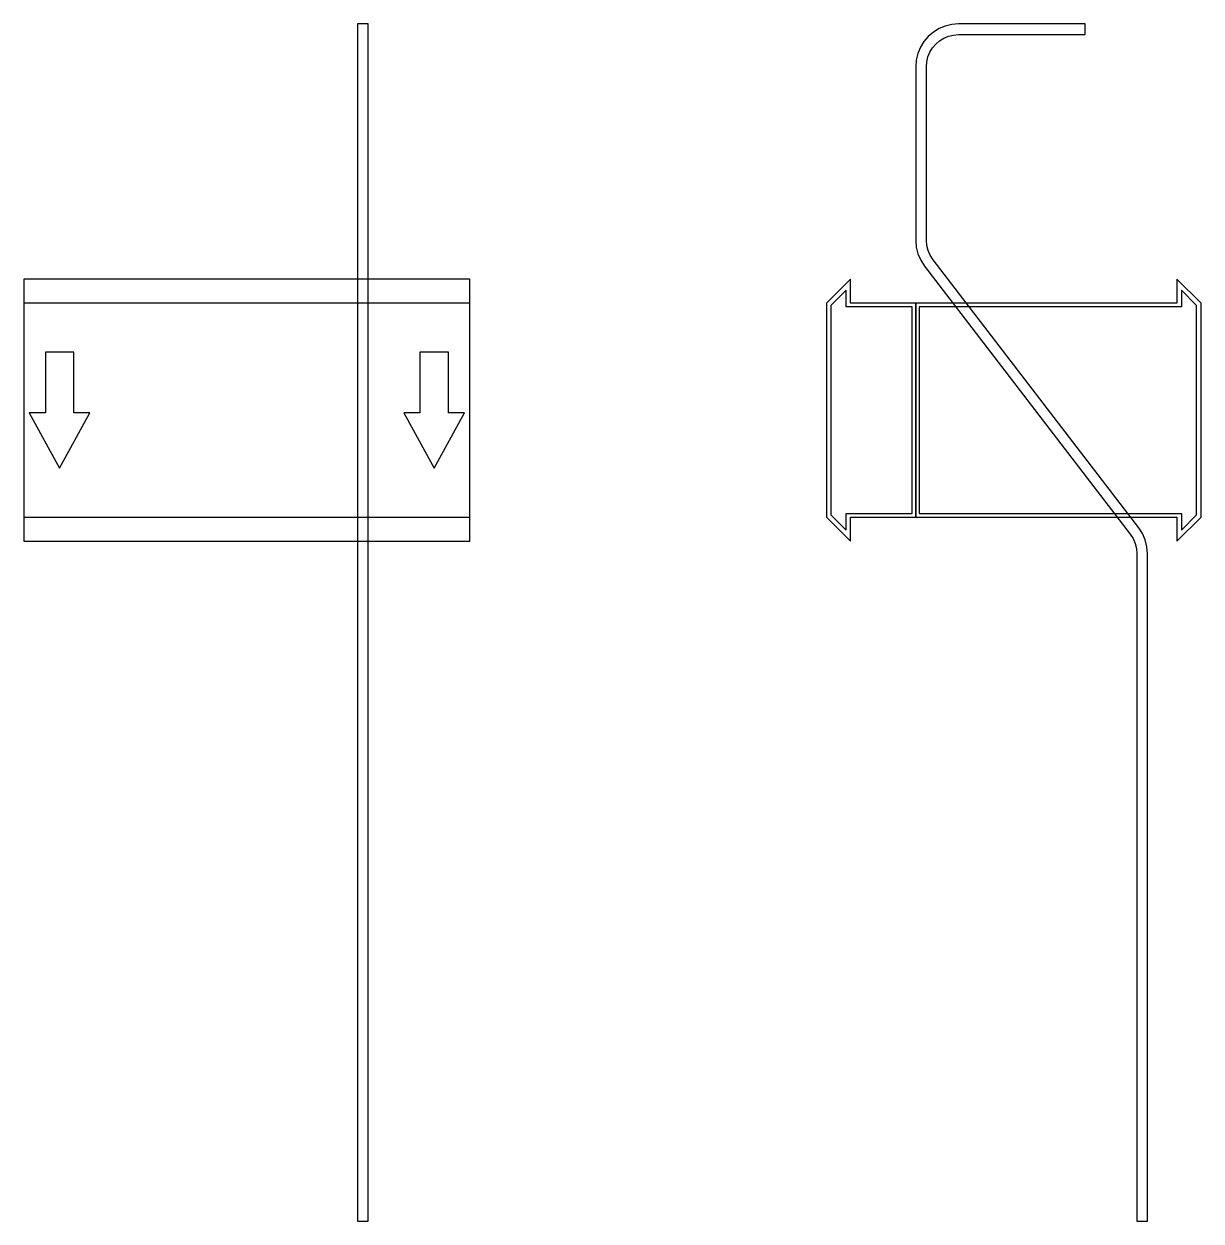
# Model space of a CAD drawing. Extents: x 0 to 660, y -455 to 217.
import ezdxf

# ---------------------------------------------------------------- set-up
doc = ezdxf.new("R2010")
doc.units = 0
doc.layers.add('Halfen', color=7, linetype='CONTINUOUS')

msp = doc.modelspace()

# ---------------------------------------------------------------- linework, layer by layer
at = {"layer": 'Halfen', "color": 7}
for points in [[(193, -454.728), (193, 216.629), (187, 216.629), (187, -454.728)], [(630, -454.728), (630, -80.478), (629.679, -76.568), (628.726, -72.763), (627.166, -69.164), (625.04, -65.868), (509.72, 84.421), (508.125, 86.894), (506.955, 89.593), (506.24, 92.447), (506, 95.379), (506, 192.629), (506.222, 195.445), (506.881, 198.191), (507.962, 200.801), (509.438, 203.209), (511.272, 205.357), (513.42, 207.191), (515.828, 208.667), (518.438, 209.748), (521.184, 210.407), (524, 210.629), (595, 210.629), (595, 216.629), (524, 216.629), (520.246, 216.333), (516.584, 215.454), (513.104, 214.013), (509.893, 212.045), (507.029, 209.599), (504.584, 206.736), (502.616, 203.525), (501.175, 200.045), (500.295, 196.383), (500, 192.629), (500, 95.379), (500.321, 91.47), (501.274, 87.665), (502.834, 84.066), (504.96, 80.769), (620.28, -69.52), (621.875, -71.993), (623.045, -74.692), (623.76, -77.546), (624, -80.478), (624, -454.728)], [(0, -73.5), (250, -73.5), (250, 73.5), (0, 73.5)], [(500, -60), (500, 60), (463.5, 60), (463.5, 73.5), (450, 60), (450, -60), (463.5, -73.5), (463.5, -60)], [(498, -58), (498, 58), (461, 58), (461, 67.25), (452.5, 58.75), (452.5, -58.75), (461, -67.25), (461, -58)], [(660, -60), (660, 60), (646.5, 73.5), (646.5, 60), (500, 60), (500, -60), (646.5, -60), (646.5, -73.5)], [(657.5, -58.75), (657.5, 58.75), (649, 67.25), (649, 58), (502, 58), (502, -58), (649, -58), (649, -67.25)], [(0, -60), (250, -60), (250, 60), (0, 60)], [(20, -32.5), (37, -1.5), (28, -1.5), (28, 32.5), (12, 32.5), (12, -1.5), (3, -1.5)], [(230, -32.5), (247, -1.5), (238, -1.5), (238, 32.5), (222, 32.5), (222, -1.5), (213, -1.5)]]:
    msp.add_lwpolyline(points, close=True, dxfattribs=at)

doc.saveas('drawing.dxf')
